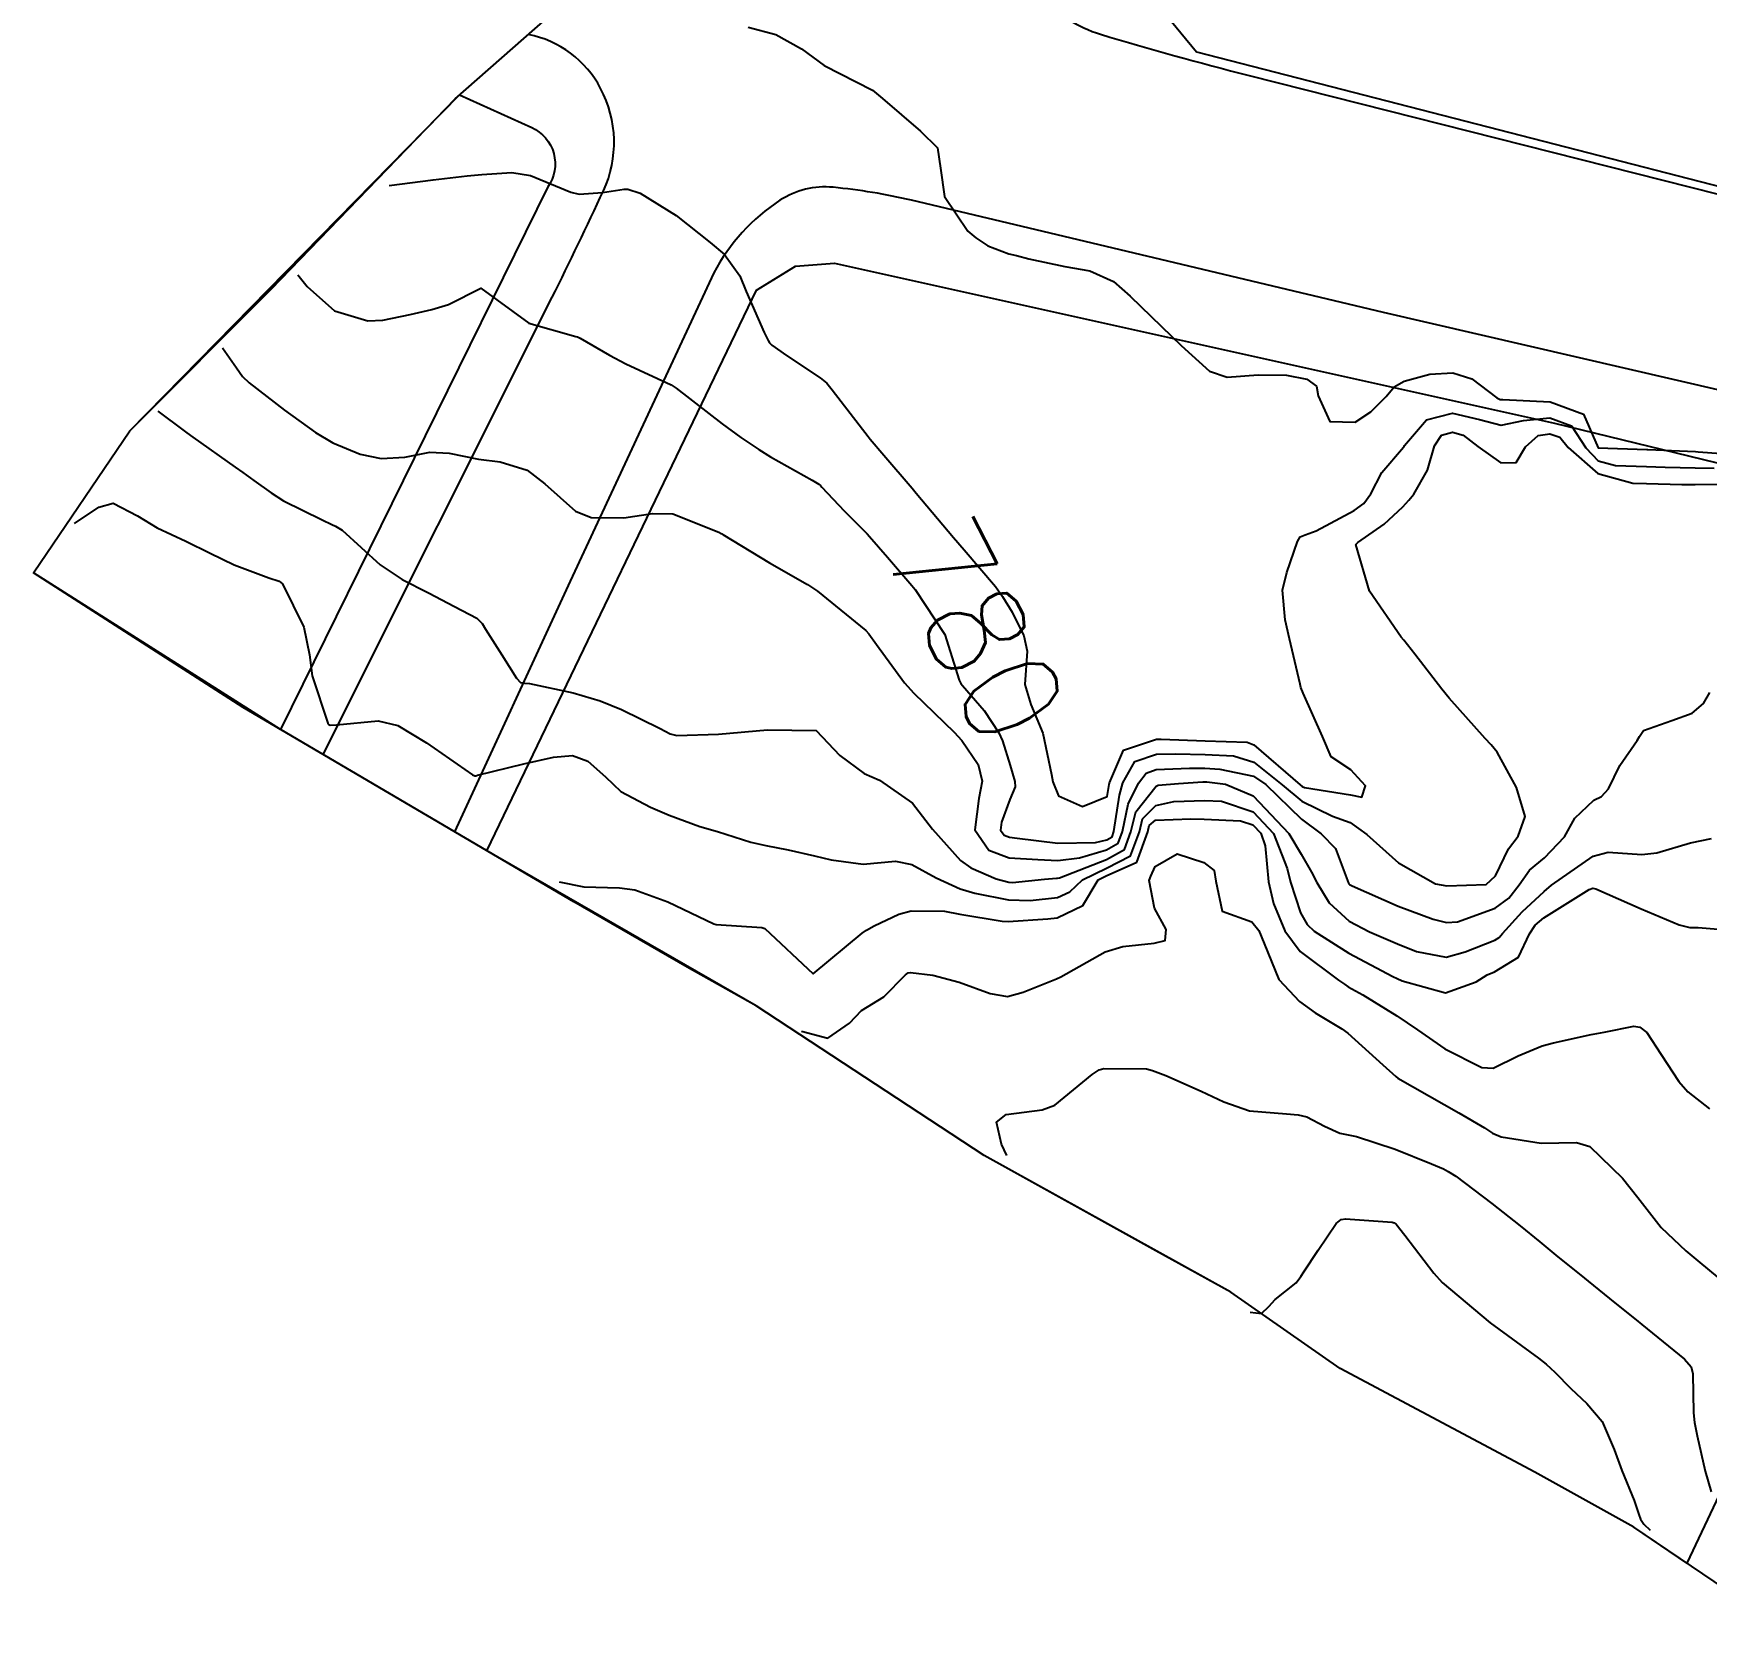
# Model space of a CAD drawing. Header units: metres. Extents: x 307586 to 320046, y 7427249 to 7434250.
# Drawn here: x 316795.7 to 316864.5, y 7432107.9 to 7432173.1 of the extents above; entities that cross this region are included whole.
import ezdxf
from ezdxf.enums import TextEntityAlignment as Align

# ---------------------------------------------------------------- set-up
doc = ezdxf.new("R2010")
doc.units = ezdxf.units.M
doc.header["$MEASUREMENT"] = 0
for name, color, linetype in [('Area', 45, 'Continuous'), ('Cotas', 45, 'Continuous'), ('Curvas de Nivel 1m', 11, 'Continuous'), ('Curvas de Nivel 5m', 15, 'Continuous'), ('Edificações', 30, 'Continuous'), ('Vias Primárias', 230, 'Continuous')]:
    doc.layers.add(name, color=color, linetype=linetype)
doc.styles.add('Style-STANDARD', font='STANDARD.shx')

msp = doc.modelspace()

# ---------------------------------------------------------------- linework, layer by layer
at = {"layer": 'Area'}
msp.add_polyline3d([(316867.165, 7432107.863, 786.805), (316861.503, 7432111.698, 789.187), (316857.434, 7432113.96, 791.768), (316849.427, 7432118.214, 791.867), (316844.932, 7432121.352, 793.817), (316834.794, 7432126.978, 789.367), (316825.417, 7432133.125, 784.967), (316822.585, 7432134.719, 787.778), (316817.923, 7432137.392, 787.808), (316804.34, 7432145.381, 788.987), (316795.718, 7432150.914, 787.156), (316799.675, 7432156.748, 786.574), (316805.508, 7432162.591, 787.447), (316813.055, 7432170.402, 782.829), (316819.149, 7432175.77, 779.209)], dxfattribs=at)
at = {"layer": 'Curvas de Nivel 1m', "flags": 128}
for points, elevation in [([(316825.089, 7432173.335), (316826.229, 7432173.045), (316827.287, 7432172.449), (316828.213, 7432171.761), (316829.535, 7432171.088), (316830.198, 7432170.748), (316830.62, 7432170.406), (316832.18, 7432169.069), (316832.878, 7432168.383), (316833.001, 7432167.541), (316833.162, 7432166.38), (316834.129, 7432164.963), (316834.447, 7432164.686), (316834.944, 7432164.358), (316835.808, 7432164.033), (316836.119, 7432163.954), (316836.632, 7432163.821), (316838.115, 7432163.501), (316839.143, 7432163.334), (316840.109, 7432162.892), (316840.798, 7432162.283), (316842.084, 7432161.038), (316842.894, 7432160.262), (316844.062, 7432159.2), (316844.784, 7432158.963), (316846.061, 7432159.057), (316847.224, 7432159.045), (316848.06, 7432158.882), (316848.449, 7432158.587), (316848.52, 7432158.193), (316848.997, 7432157.141), (316850.042, 7432157.106), (316850.681, 7432157.529), (316851.318, 7432158.157), (316851.645, 7432158.566), (316852.059, 7432158.789), (316853.114, 7432159.088), (316854.063, 7432159.131), (316854.839, 7432158.896), (316855.862, 7432158.103), (316855.999, 7432158.047), (316856.052, 7432158.038), (316856.114, 7432158.038), (316858.052, 7432157.944), (316859.428, 7432157.44), (316860.033, 7432156.05), (316862.032, 7432155.989), (316862.074, 7432155.988), (316864.031, 7432155.9), (316864.147, 7432155.892), (316866.03, 7432155.758)], 779), ([(316806.583, 7432163.17), (316806.97, 7432162.691), (316808.088, 7432161.689), (316809.466, 7432161.275), (316810.083, 7432161.295), (316811.198, 7432161.527), (316812.09, 7432161.737), (316812.775, 7432161.941), (316814.103, 7432162.61), (316816.082, 7432161.183), (316818.01, 7432160.625), (316818.074, 7432160.613), (316818.194, 7432160.558), (316819.391, 7432159.865), (316820.063, 7432159.5), (316821.927, 7432158.639), (316822.053, 7432158.567), (316822.136, 7432158.509), (316824.031, 7432157.036), (316824.786, 7432156.479), (316825.532, 7432155.981), (316826.015, 7432155.691), (316827.721, 7432154.728), (316828.004, 7432154.555), (316828.064, 7432154.5), (316828.121, 7432154.438), (316829.034, 7432153.465), (316829.984, 7432152.518), (316830.086, 7432152.409), (316830.815, 7432151.556), (316831.814, 7432150.391), (316831.951, 7432150.228), (316833.183, 7432148.377), (316833.771, 7432146.505), (316833.828, 7432146.371), (316833.902, 7432146.282), (316834.8, 7432145.264), (316835.4, 7432144.347), (316835.549, 7432144.014), (316835.869, 7432142.995), (316836.059, 7432142.338), (316836.068, 7432142.13), (316835.852, 7432141.608), (316835.505, 7432140.678), (316835.471, 7432140.345), (316835.619, 7432140.132), (316835.83, 7432140.055), (316836.153, 7432140.013), (316837.828, 7432139.811), (316839.364, 7432139.832), (316839.829, 7432139.947), (316840.048, 7432140.071), (316840.13, 7432140.287), (316840.354, 7432141.787), (316840.492, 7432142.284), (316840.989, 7432143.161), (316841.875, 7432143.467), (316842.658, 7432143.479), (316843.875, 7432143.458), (316845.04, 7432143.398), (316845.872, 7432143.132), (316847.048, 7432142.208), (316847.853, 7432141.529), (316849.105, 7432140.92), (316849.84, 7432140.656), (316850.528, 7432140.163), (316851.821, 7432138.994), (316853.348, 7432138.135), (316853.812, 7432138.049), (316855.425, 7432138.106), (316855.817, 7432138.467), (316856.35, 7432139.572), (316856.739, 7432140.091), (316857.024, 7432140.91), (316856.669, 7432142.092), (316855.877, 7432143.549), (316855.631, 7432143.854), (316855.382, 7432144.108), (316853.908, 7432145.769), (316853.609, 7432146.133), (316852.499, 7432147.573), (316852.039, 7432148.149), (316851.934, 7432148.272), (316850.633, 7432150.163), (316850.071, 7432152.079), (316850.158, 7432152.168), (316851.233, 7432152.915), (316851.998, 7432153.63), (316852.251, 7432153.897), (316852.458, 7432154.145), (316853.021, 7432155.137), (316853.309, 7432156.137), (316853.594, 7432156.577), (316854.039, 7432156.692), (316854.485, 7432156.571), (316855.09, 7432156.114), (316856.023, 7432155.433), (316856.659, 7432155.458), (316857.045, 7432156.09), (316857.56, 7432156.562), (316858.038, 7432156.636), (316858.449, 7432156.486), (316858.801, 7432156.068), (316860.017, 7432154.996), (316861.449, 7432154.598), (316862.011, 7432154.584), (316863.475, 7432154.551), (316864.011, 7432154.55), (316865.437, 7432154.563)], 781), ([(316803.493, 7432160.16), (316804.059, 7432159.337), (316804.316, 7432158.987), (316804.58, 7432158.722), (316806.037, 7432157.608), (316807.308, 7432156.687), (316808.019, 7432156.255), (316809.145, 7432155.794), (316810.013, 7432155.619), (316810.986, 7432155.668), (316812.015, 7432155.87), (316812.806, 7432155.831), (316814.013, 7432155.592), (316814.9, 7432155.485), (316816.009, 7432155.141), (316816.74, 7432154.573), (316817.992, 7432153.456), (316818.636, 7432153.196), (316819.989, 7432153.176), (316821.158, 7432153.351), (316821.991, 7432153.344), (316823.884, 7432152.59), (316823.983, 7432152.536), (316824.01, 7432152.516), (316824.058, 7432152.489), (316825.966, 7432151.324), (316827.536, 7432150.444), (316827.95, 7432150.166), (316828.906, 7432149.389), (316829.934, 7432148.546), (316830.058, 7432148.409), (316830.364, 7432147.968), (316831.514, 7432146.394), (316831.899, 7432145.966), (316833.554, 7432144.373), (316833.879, 7432144.027), (316834.551, 7432143.041), (316834.706, 7432142.357), (316834.569, 7432141.643), (316834.407, 7432140.361), (316834.99, 7432139.518), (316835.822, 7432139.208), (316837.005, 7432139.144), (316837.821, 7432139.09), (316838.717, 7432139.202), (316839.825, 7432139.541), (316840.303, 7432139.811), (316840.481, 7432140.284), (316840.715, 7432141.416), (316841.139, 7432142.277), (316841.454, 7432142.687), (316841.869, 7432142.836), (316843.23, 7432142.896), (316843.869, 7432142.896), (316844.484, 7432142.856), (316845.866, 7432142.559), (316846.37, 7432142.215), (316847.842, 7432140.793), (316848.651, 7432140.188), (316849.236, 7432139.588), (316849.767, 7432138.171), (316849.782, 7432138.14), (316849.812, 7432138.115), (316849.923, 7432138.058), (316851.804, 7432137.219), (316853.255, 7432136.679), (316853.797, 7432136.546), (316854.249, 7432136.575), (316855.803, 7432137.139), (316856.356, 7432137.546), (316856.781, 7432138.09), (316857.202, 7432138.703), (316857.824, 7432139.201), (316858.646, 7432140.068), (316859.07, 7432140.836), (316859.856, 7432141.572), (316860.173, 7432141.732), (316860.452, 7432142.044), (316860.917, 7432142.995), (316861.627, 7432144.033), (316861.726, 7432144.191), (316861.889, 7432144.435), (316863.064, 7432144.85), (316863.9, 7432145.152), (316864.357, 7432145.553), (316864.616, 7432145.999)], 782), ([(316800.833, 7432157.56), (316801.915, 7432156.751), (316802.022, 7432156.673), (316802.275, 7432156.493), (316804.008, 7432155.254), (316804.32, 7432155.039), (316804.777, 7432154.718), (316805.49, 7432154.199), (316805.995, 7432153.879), (316807.579, 7432153.092), (316807.985, 7432152.898), (316808.138, 7432152.831), (316808.406, 7432152.674), (316809.962, 7432151.248), (316810.871, 7432150.641), (316811.948, 7432150.093), (316813.024, 7432149.537), (316813.937, 7432149.051), (316814.159, 7432148.83), (316814.297, 7432148.605), (316814.963, 7432147.549), (316815.573, 7432146.585), (316815.734, 7432146.415), (316815.901, 7432146.389), (316816.103, 7432146.376), (316817.897, 7432145.993), (316819.009, 7432145.658), (316819.891, 7432145.295), (316821.477, 7432144.514), (316821.881, 7432144.308), (316822.157, 7432144.231), (316823.881, 7432144.291), (316825.883, 7432144.46), (316827.883, 7432144.44), (316828.862, 7432143.414), (316829.866, 7432142.671), (316830.496, 7432142.404), (316831.849, 7432141.45), (316832.668, 7432140.382), (316833.82, 7432139.099), (316834.25, 7432138.797), (316835.287, 7432138.348), (316835.811, 7432138.2), (316835.957, 7432138.193), (316837.268, 7432138.325), (316837.761, 7432138.373), (316837.813, 7432138.371), (316837.885, 7432138.39), (316839.821, 7432139.138), (316840.557, 7432139.551), (316840.826, 7432140.28), (316841.033, 7432141.09), (316841.861, 7432142.154), (316841.94, 7432142.191), (316842.778, 7432142.261), (316843.783, 7432142.332), (316843.864, 7432142.334), (316843.942, 7432142.327), (316844.713, 7432142.237), (316845.856, 7432141.754), (316847.311, 7432140.205), (316847.825, 7432139.361), (316848.245, 7432138.621), (316848.47, 7432138.19), (316848.98, 7432137.358), (316849.797, 7432136.607), (316850.63, 7432136.162), (316851.786, 7432135.676), (316852.569, 7432135.354), (316853.778, 7432135.13), (316854.559, 7432135.34), (316855.789, 7432135.819), (316855.958, 7432135.93), (316856.096, 7432136.097), (316856.902, 7432136.989), (316857.81, 7432137.822), (316858.111, 7432138.076), (316859.825, 7432139.275), (316860.438, 7432139.433), (316861.826, 7432139.339), (316862.445, 7432139.406), (316863.831, 7432139.816), (316864.694, 7432139.997)], 783), ([(316797.403, 7432152.94), (316798.402, 7432153.615), (316798.989, 7432153.781), (316799.988, 7432153.257), (316800.804, 7432152.762), (316801.975, 7432152.223), (316802.976, 7432151.732), (316803.961, 7432151.247), (316805.395, 7432150.708), (316805.823, 7432150.573), (316805.951, 7432150.467), (316806.837, 7432148.691), (316807.063, 7432147.541), (316807.179, 7432146.687), (316807.821, 7432144.743), (316807.859, 7432144.68), (316807.91, 7432144.652), (316808.175, 7432144.676), (316809.885, 7432144.831), (316810.697, 7432144.642), (316811.876, 7432143.934), (316813.768, 7432142.611), (316813.862, 7432142.575), (316813.894, 7432142.578), (316813.973, 7432142.608), (316815.868, 7432143.074), (316817.096, 7432143.342), (316817.871, 7432143.411), (316818.499, 7432143.18), (316819.231, 7432142.539), (316819.854, 7432141.928), (316821.073, 7432141.29), (316821.84, 7432140.957), (316823.103, 7432140.497), (316823.831, 7432140.282), (316825.209, 7432139.851), (316825.825, 7432139.708), (316826.74, 7432139.535), (316827.821, 7432139.288), (316828.508, 7432139.118), (316829.818, 7432138.951), (316831.147, 7432139.069), (316831.818, 7432138.933), (316832.822, 7432138.38), (316833.806, 7432137.929), (316834.415, 7432137.75), (316835.8, 7432137.474), (316836.684, 7432137.447), (316837.802, 7432137.57), (316838.315, 7432137.803), (316838.836, 7432138.305), (316839.818, 7432138.777), (316840.811, 7432139.292), (316841.174, 7432140.277), (316841.304, 7432140.812), (316841.849, 7432141.35), (316842.593, 7432141.521), (316843.853, 7432141.564), (316844.552, 7432141.54), (316845.846, 7432141.093), (316846.684, 7432140.211), (316847.251, 7432138.773), (316847.386, 7432138.204), (316847.8, 7432136.951), (316848.066, 7432136.467), (316848.356, 7432136.192), (316849.78, 7432135.289), (316851.588, 7432134.329), (316851.764, 7432134.25), (316851.972, 7432134.148), (316853.758, 7432133.655), (316855.017, 7432134.111), (316855.472, 7432134.4), (316855.769, 7432134.518), (316856.75, 7432135.119), (316857.212, 7432136.086), (316857.438, 7432136.442), (316857.8, 7432136.741), (316859.666, 7432137.907), (316859.812, 7432137.96), (316859.932, 7432137.929), (316861.804, 7432137.111), (316863.366, 7432136.446), (316863.796, 7432136.343), (316864.14, 7432136.348), (316865.795, 7432136.199)], 784), ([(316827.283, 7432132.08), (316828.371, 7432131.793), (316829.26, 7432132.417), (316829.748, 7432132.93), (316830.664, 7432133.491), (316831.564, 7432134.392), (316831.676, 7432134.478), (316831.764, 7432134.5), (316832.677, 7432134.381), (316833.76, 7432134.102), (316835.037, 7432133.632), (316835.755, 7432133.505), (316836.403, 7432133.687), (316837.762, 7432134.232), (316837.94, 7432134.317), (316839.773, 7432135.344), (316840.499, 7432135.559), (316841.777, 7432135.702), (316842.238, 7432135.806), (316842.269, 7432136.265), (316841.796, 7432137.134), (316841.569, 7432138.272), (316841.641, 7432138.446), (316841.819, 7432138.847), (316842.721, 7432139.364), (316843.82, 7432139.008), (316844.252, 7432138.679), (316844.314, 7432138.242), (316844.573, 7432137.017), (316845.796, 7432136.574), (316846.08, 7432136.217), (316846.309, 7432135.691), (316846.909, 7432134.209), (316847.754, 7432133.298), (316848.395, 7432132.836), (316849.492, 7432132.174), (316849.74, 7432132.002), (316851.175, 7432130.702), (316851.714, 7432130.216), (316851.803, 7432130.149), (316853.702, 7432129.068), (316854.307, 7432128.729), (316855.356, 7432128.105), (316855.563, 7432127.973), (316855.691, 7432127.897), (316856.045, 7432127.741), (316857.687, 7432127.477), (316859.136, 7432127.507), (316859.686, 7432127.338), (316861.027, 7432126.036), (316861.661, 7432125.243), (316862.614, 7432124.02), (316863.633, 7432123.05), (316864.21, 7432122.583), (316864.925, 7432121.99)], 786), ([(316835.723, 7432126.98), (316835.501, 7432127.436), (316835.304, 7432128.346), (316835.696, 7432128.662), (316837.176, 7432128.847), (316837.7, 7432129.047), (316839.237, 7432130.297), (316839.518, 7432130.491), (316839.717, 7432130.55), (316841.46, 7432130.529), (316841.716, 7432130.469), (316842.256, 7432130.265), (316843.707, 7432129.62), (316844.642, 7432129.176), (316845.699, 7432128.81), (316847.22, 7432128.682), (316847.697, 7432128.648), (316848.058, 7432128.556), (316848.786, 7432128.184), (316849.408, 7432127.892), (316849.69, 7432127.835), (316850.101, 7432127.754), (316851.684, 7432127.227), (316853.181, 7432126.632), (316853.676, 7432126.42), (316853.869, 7432126.321), (316854.176, 7432126.122), (316855.656, 7432125.001), (316856.821, 7432124.088), (316857.636, 7432123.426), (316858.376, 7432122.814), (316859.32, 7432122.055), (316859.619, 7432121.812), (316860.72, 7432120.925), (316861.596, 7432120.221), (316861.829, 7432120.028), (316863.579, 7432118.602), (316863.852, 7432118.283), (316863.923, 7432118.005), (316863.954, 7432116.402), (316863.994, 7432116.003), (316864.098, 7432115.448), (316864.422, 7432113.997), (316864.672, 7432113.146)], 787), ([(316845.733, 7432120.54), (316846.196, 7432120.485), (316846.494, 7432120.767), (316846.752, 7432121.062), (316847.616, 7432121.734), (316847.814, 7432122.004), (316847.928, 7432122.195), (316848.527, 7432123.082), (316849.261, 7432124.176), (316849.471, 7432124.347), (316849.646, 7432124.375), (316851.563, 7432124.232), (316851.644, 7432124.211), (316851.723, 7432124.149), (316852.083, 7432123.701), (316853.271, 7432122.134), (316853.617, 7432121.753), (316855.593, 7432120.1), (316857.579, 7432118.642), (316857.895, 7432118.394), (316858.247, 7432118.07), (316858.91, 7432117.403), (316859.56, 7432116.788), (316860.193, 7432116.044), (316860.686, 7432114.888), (316861.002, 7432114.035), (316861.511, 7432112.794), (316861.7, 7432112.223), (316861.766, 7432112.026), (316861.903, 7432111.824), (316862.163, 7432111.58)], 788)]:
    msp.add_lwpolyline(points, dxfattribs=dict(at, elevation=elevation))
at = {"layer": 'Curvas de Nivel 5m', "flags": 128}
for points, elevation in [([(316810.333, 7432166.84), (316812.15, 7432167.073), (316813.542, 7432167.226), (316814.153, 7432167.286), (316815.383, 7432167.363), (316816.153, 7432167.245), (316817.801, 7432166.563), (316818.142, 7432166.478), (316819.106, 7432166.546), (316819.991, 7432166.686), (316820.145, 7432166.679), (316820.651, 7432166.525), (316822.134, 7432165.602), (316823.536, 7432164.496), (316824.118, 7432164.004), (316824.747, 7432163.119), (316825.015, 7432162.476), (316825.752, 7432160.791), (316825.914, 7432160.462), (316825.975, 7432160.364), (316826.071, 7432160.277), (316826.67, 7432159.851), (316828.058, 7432158.929), (316828.328, 7432158.708), (316828.553, 7432158.432), (316830.025, 7432156.52), (316830.113, 7432156.409), (316830.672, 7432155.747), (316831.83, 7432154.392), (316832.001, 7432154.19), (316833.536, 7432152.374), (316833.975, 7432151.857), (316835.265, 7432150.35), (316835.553, 7432149.95), (316835.943, 7432149.3), (316836.422, 7432148.335), (316836.559, 7432147.698), (316836.46, 7432146.334), (316836.716, 7432145.51), (316837.204, 7432144.327), (316837.561, 7432142.628), (316837.617, 7432142.322), (316837.854, 7432141.757), (316838.84, 7432141.313), (316839.854, 7432141.726), (316839.937, 7432142.214), (316839.943, 7432142.289), (316840.525, 7432143.635), (316841.881, 7432144.085), (316842.065, 7432144.084), (316843.881, 7432144.017), (316845.609, 7432143.953), (316845.879, 7432143.843), (316847.784, 7432142.201), (316847.862, 7432142.138), (316847.965, 7432142.095), (316849.857, 7432141.795), (316850.317, 7432141.705), (316850.473, 7432142.164), (316849.869, 7432142.82), (316849.054, 7432143.362), (316848.695, 7432144.188), (316847.909, 7432145.968), (316847.814, 7432146.201), (316847.777, 7432146.339), (316847.344, 7432148.206), (316847.159, 7432148.99), (316847.052, 7432150.209), (316847.236, 7432150.935), (316847.678, 7432152.203), (316847.787, 7432152.4), (316847.986, 7432152.476), (316848.438, 7432152.644), (316849.996, 7432153.484), (316850.399, 7432153.765), (316850.685, 7432154.163), (316851.138, 7432155.037), (316852.032, 7432156.086), (316852.06, 7432156.122), (316852.073, 7432156.15), (316852.977, 7432157.207), (316854.046, 7432157.483), (316855.155, 7432157.224), (316856.042, 7432156.986), (316856.958, 7432157.176), (316858.045, 7432157.289), (316858.938, 7432156.963), (316859.525, 7432156.058), (316860.025, 7432155.522), (316860.741, 7432155.324), (316862.022, 7432155.286), (316862.781, 7432155.263), (316864.021, 7432155.233), (316864.798, 7432155.221)], 780), ([(316817.323, 7432138.22), (316818.346, 7432138.011), (316819.805, 7432137.977), (316820.439, 7432137.888), (316821.796, 7432137.391), (316823.687, 7432136.491), (316823.783, 7432136.461), (316825.661, 7432136.341), (316825.781, 7432136.307), (316827.763, 7432134.44), (316829.78, 7432136.114), (316829.954, 7432136.235), (316830.269, 7432136.405), (316831.289, 7432136.897), (316831.793, 7432137.031), (316833.16, 7432137.009), (316833.791, 7432136.891), (316835.529, 7432136.601), (316835.787, 7432136.592), (316837.411, 7432136.701), (316837.789, 7432136.745), (316838.855, 7432137.246), (316839.486, 7432138.295), (316839.815, 7432138.469), (316841.066, 7432139.032), (316841.516, 7432140.273), (316841.58, 7432140.53), (316841.84, 7432140.747), (316843.285, 7432140.811), (316843.841, 7432140.8), (316845.336, 7432140.732), (316845.838, 7432140.566), (316846.17, 7432140.217), (316846.348, 7432139.695), (316846.482, 7432138.213), (316846.682, 7432137.334), (316847.147, 7432136.206), (316847.78, 7432135.357), (316849.357, 7432134.176), (316849.6, 7432134.011), (316849.76, 7432133.91), (316850.352, 7432133.569), (316851.749, 7432132.714), (316852.604, 7432132.141), (316853.731, 7432131.362), (316855.242, 7432130.585), (316855.72, 7432130.557), (316856.743, 7432131.075), (316857.734, 7432131.477), (316858.201, 7432131.608), (316859.741, 7432131.943), (316859.829, 7432131.962), (316860.273, 7432132.045), (316861.494, 7432132.284), (316861.745, 7432132.246), (316862.036, 7432132.027), (316862.623, 7432131.127), (316863.347, 7432130.014), (316863.709, 7432129.585), (316864.6, 7432128.895)], 785)]:
    msp.add_lwpolyline(points, dxfattribs=dict(at, elevation=elevation))
at = {"layer": 'Edificações'}
msp.add_lwpolyline([(316840.761, 7432181.992), (316840.573, 7432178.486), (316841.137, 7432175.231), (316843.524, 7432172.323), (316880.767, 7432162.745), (316883.525, 7432167.44), (316884.716, 7432166.125), (316886.22, 7432164.56), (316904.438, 7432195.303), (316901.826, 7432197.009), (316902.83, 7432198.413), (316903.709, 7432201.464), (316898.668, 7432204.548), (316898.101, 7432202.723), (316886.82, 7432209.269), (316885.987, 7432207.348), (316885.294, 7432207.599), (316883.452, 7432204.132), (316882.129, 7432205.013), (316877.465, 7432196.515), (316852.616, 7432208.878)], close=True, dxfattribs=at)
for points, elevation in [([(316805.875, 7432144.478), (316795.718, 7432150.914), (316799.675, 7432156.748), (316813.229, 7432170.555), (316816.197, 7432169.217, -0.47276), (316816.856, 7432166.78)], 788.854), ([(316863.681, 7432110.222), (316861.503, 7432111.698), (316857.434, 7432113.96), (316849.427, 7432118.214), (316844.932, 7432121.352), (316841.853, 7432123.061), (316834.794, 7432126.978), (316825.417, 7432133.125), (316814.357, 7432139.489), (316825.439, 7432162.54), (316827.038, 7432163.523), (316828.636, 7432163.646), (316858.229, 7432157.074), (316878.187, 7432152.2, -0.375341), (316881.385, 7432147.654)], 788.271)]:
    msp.add_lwpolyline(points, format="xyb", close=True, dxfattribs=dict(at, elevation=elevation))
at = {"layer": 'Vias Primárias'}
msp.add_lwpolyline([(316849.79, 7432205.626), (316841.598, 7432188.71), (316836.762, 7432177.37, 0.279583), (316837.148, 7432174.669, 0.149077), (316839.582, 7432173.049, 0.010106), (316845.686, 7432171.351), (316884.18, 7432161.614, 0.288001), (316891.517, 7432163.989), (316900.385, 7432180.346), (316906.834, 7432193.347), (316912.736, 7432206.462, 0.265964), (316912.302, 7432210.927, 0.104396), (316909.818, 7432213.221), (316905.892, 7432213.855), (316888.817, 7432216.77), (316866.187, 7432220.439, 0.019417), (316861.727, 7432220.986, 0.225557), (316855.642, 7432218.691), (316853.212, 7432213.18)], format="xyb", close=True, dxfattribs=at)
msp.add_lwpolyline([(316849.79, 7432205.626), (316841.598, 7432188.71), (316836.762, 7432177.37, 0.279583), (316837.148, 7432174.669, 0.149077), (316839.582, 7432173.049, 0.010106), (316845.686, 7432171.351), (316884.18, 7432161.614, 0.288001), (316891.517, 7432163.989), (316900.385, 7432180.346), (316906.834, 7432193.347), (316912.736, 7432206.462, 0.265964), (316912.302, 7432210.927, 0.104396), (316909.818, 7432213.221), (316905.892, 7432213.855), (316888.817, 7432216.77), (316866.187, 7432220.439, 0.019417), (316861.727, 7432220.986, 0.225557), (316855.642, 7432218.691), (316853.212, 7432213.18)], format="xyb", close=True, dxfattribs=at)
for points, elevation in [([(316807.628, 7432143.447), (316817.037, 7432162.241, 0.007599), (316819.144, 7432166.616, 0.234722), (316819.029, 7432170.826, 0.224327), (316816.055, 7432173.045, 2.326842)], 788.701), ([(316807.628, 7432143.447), (316817.037, 7432162.241, 0.007599), (316819.144, 7432166.616, 0.234722), (316819.029, 7432170.826, 0.224327), (316816.055, 7432173.045, 2.326842)], 788.701), ([(316865.668, 7432108.877), (316879.009, 7432137.504), (316883.715, 7432146.741, 0.327088), (316882.723, 7432152.841, 0.075639), (316880.08, 7432154.755, 0.095544), (316877.206, 7432155.597), (316851.21, 7432161.619), (316831.804, 7432166.226, 0.034077), (316828.585, 7432166.761, 0.170314), (316826.401, 7432166.226, 0.127586), (316823.681, 7432163.24), (316817.772, 7432150.581), (316813.021, 7432140.275)], 787.435), ([(316865.668, 7432108.877), (316879.009, 7432137.504), (316883.715, 7432146.741, 0.327088), (316882.723, 7432152.841, 0.075639), (316880.08, 7432154.755, 0.095544), (316877.206, 7432155.597), (316851.21, 7432161.619), (316831.804, 7432166.226, 0.034077), (316828.585, 7432166.761, 0.170314), (316826.401, 7432166.226, 0.127586), (316823.681, 7432163.24), (316817.772, 7432150.581), (316813.021, 7432140.275)], 787.435)]:
    msp.add_lwpolyline(points, format="xyb", dxfattribs=dict(at, elevation=elevation))

# ---------------------------------------------------------------- texts
at = {"layer": 'Cotas', "style": 'Style-STANDARD'}
msp.add_text('780', height=4, rotation=297.22031, dxfattribs=at).set_placement((316834.473, 7432148.563, 780), align=Align.MIDDLE_CENTER)

doc.saveas('drawing.dxf')
